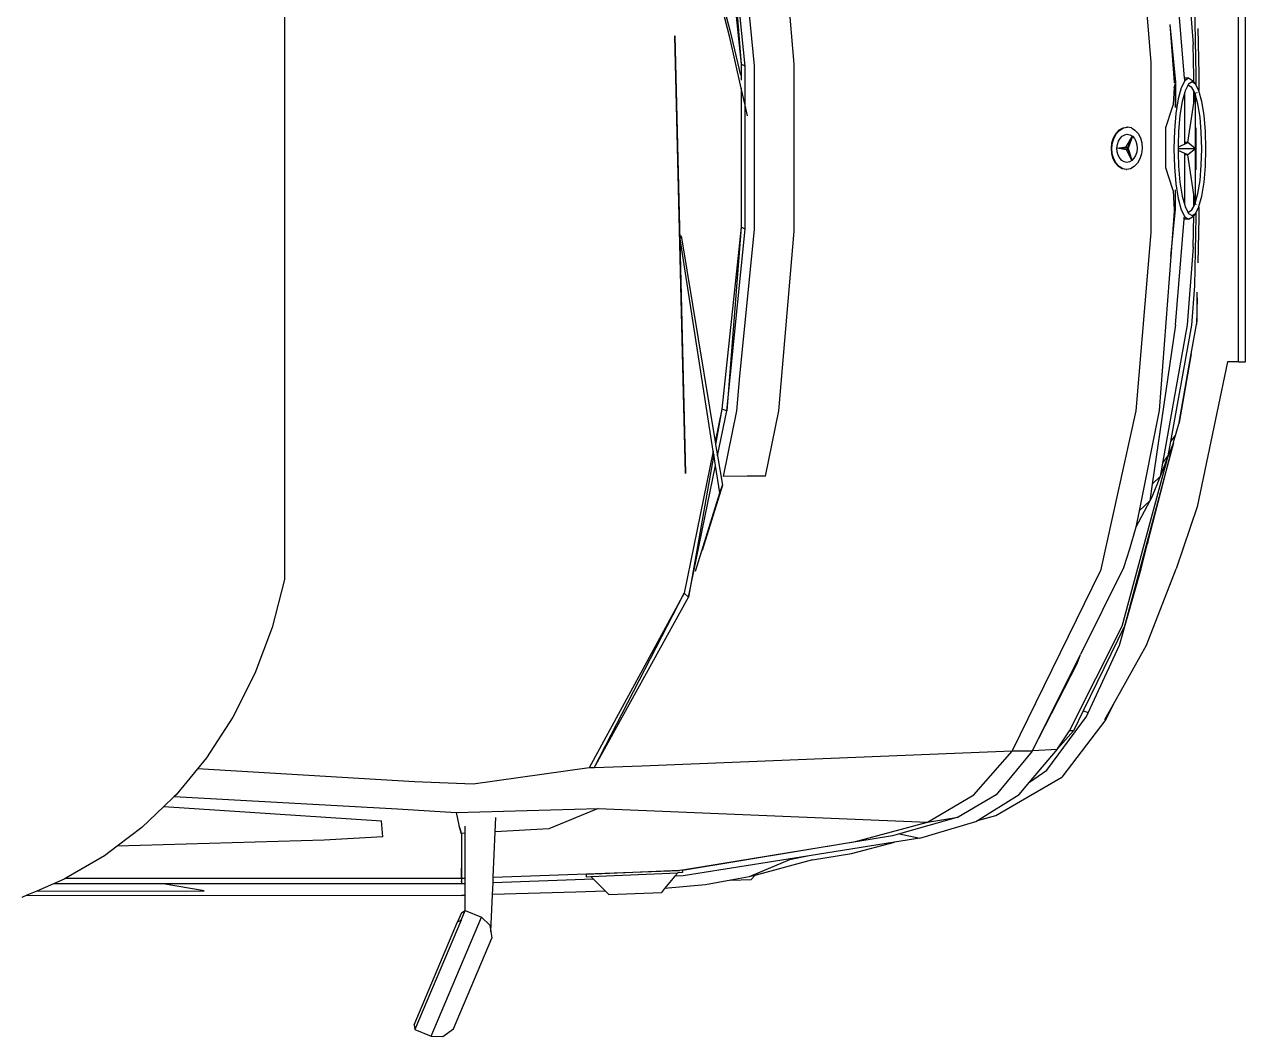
# Model space of a CAD drawing. Header units: millimetres. Extents: x 44692 to 174433, y -26273 to 14445.
# Drawn here: x 172824 to 174433, y -4694 to -3361 of the extents above; entities that cross this region are included whole.
import ezdxf

# ---------------------------------------------------------------- set-up
doc = ezdxf.new("R2010")
doc.units = ezdxf.units.MM
doc.header["$LTSCALE"] = 100
doc.layers.add('Transporte semielaborado', color=30, linetype='Continuous')

msp = doc.modelspace()

# ---------------------------------------------------------------- linework, layer by layer
at = {"layer": 'Transporte semielaborado'}
for p, q in [((173166.923, -2943.689), (173166.923, -4091.948)), ((173672.089, -3056.444), (173753.566, -3368.336)), ((173753.566, -3377.932), (173690.486, -3131.964)), ((173743.139, -3173.825), (173768.625, -3413.326)), ((173749.644, -3176.466), (173768.625, -3413.326)), ((173773.637, -3415.61), (173749.644, -3176.466)), ((173838.519, -3413.173), (173817.954, -3176.256)), ((174288.261, -3176.256), (174308.309, -3411.111)), ((173786.219, -3415.138), (173766.88, -3222.371)), ((174423.737, -3805.143), (174423.737, -3235.183)), ((174433.014, -3805.143), (174433.014, -3235.183)), ((174352.663, -3431.78), (174340.69, -3284.861)), ((174356.021, -3284.887), (174363.792, -3387.462)), ((174368.038, -3427.519), (174366.069, -3336.028)), ((174333.095, -3360.862), (174333.082, -3360.733)), ((174333.095, -3360.862), (174338.893, -3436.813)), ((174333.095, -3360.862), (174340.83, -3436.888)), ((173681.04, -3375.956), (173680.758, -3376.805)), ((173680.758, -3376.805), (173689.066, -3704.834)), ((173681.04, -3375.956), (173695.321, -3951.782)), ((173689.066, -3704.834), (173681.04, -3375.956)), ((173753.566, -3368.336), (173767.407, -3427.81)), ((173768.625, -3444.821), (173753.566, -3377.932)), ((174370.103, -3366.379), (174371.379, -3425.848)), ((174364.696, -3429.189), (174363.792, -3387.462)), ((173773.637, -3415.61), (173768.625, -3413.326)), ((173768.625, -3413.326), (173768.625, -3434.343)), ((173773.637, -3465.779), (173773.637, -3415.61)), ((173786.219, -3631.042), (173786.219, -3415.138)), ((173838.519, -3633.006), (173838.519, -3413.173)), ((174308.309, -3411.111), (174308.309, -3635.069)), ((174371.379, -3425.848), (174371.379, -3447.715)), ((174340.799, -3437.423), (174338.843, -3443.571)), ((174340.835, -3437.019), (174338.876, -3443.005)), ((174338.893, -3436.813), (174340.835, -3436.934)), ((174338.893, -3436.813), (174338.969, -3437.805)), ((174340.799, -3437.423), (174340.835, -3437.225)), ((174340.799, -3437.423), (174340.862, -3437.225)), ((174340.84, -3470.206), (174340.799, -3437.423)), ((174340.862, -3436.936), (174340.83, -3436.888)), ((174340.835, -3436.934), (174340.83, -3436.888)), ((174340.835, -3436.934), (174340.862, -3436.936)), ((174340.862, -3436.936), (174340.835, -3437.019)), ((174340.835, -3437.225), (174340.835, -3437.019)), ((174340.862, -3437.225), (174340.835, -3437.019)), ((174340.862, -3437.225), (174340.835, -3437.225)), ((174340.862, -3437.225), (174340.84, -3470.206)), ((174352.944, -3434.941), (174348.292, -3444.208)), ((174357.936, -3431.78), (174352.663, -3431.78)), ((174352.779, -3433.207), (174352.663, -3431.78)), ((174352.779, -3434.525), (174352.779, -3433.207)), ((174357.936, -3431.78), (174352.944, -3434.941)), ((174356.432, -3442.009), (174353.312, -3448.225)), ((174357.731, -3439.421), (174356.432, -3442.009)), ((174357.936, -3441.057), (174356.432, -3442.009)), ((174362.473, -3436.418), (174357.731, -3439.421)), ((174362.928, -3434.941), (174357.936, -3431.78)), ((174362.429, -3443.901), (174357.936, -3441.057)), ((174367.216, -3439.421), (174362.473, -3436.418)), ((174362.928, -3434.941), (174364.696, -3436.788)), ((174364.696, -3436.788), (174364.696, -3429.189)), ((174364.696, -3436.788), (174367.216, -3439.421)), ((174368.038, -3441.058), (174367.216, -3439.421)), ((174368.038, -3441.058), (174368.038, -3427.519)), ((174371.379, -3447.715), (174368.038, -3441.058)), ((173768.625, -3444.821), (173768.625, -3627.967)), ((173773.637, -3467.083), (173768.625, -3444.821)), ((174338.793, -3443.727), (174337.511, -3466.257)), ((174338.876, -3443.005), (174338.755, -3443.374)), ((174338.793, -3443.727), (174338.843, -3443.571)), ((174338.876, -3443.005), (174338.843, -3443.571)), ((174348.292, -3444.208), (174344.298, -3458.951)), ((174352.779, -3450.19), (174349.517, -3462.231)), ((174353.312, -3448.225), (174352.779, -3450.19)), ((174352.779, -3516.515), (174352.779, -3450.19)), ((174364.696, -3448.418), (174362.429, -3443.901)), ((174366.528, -3452.068), (174364.696, -3448.418)), ((174364.696, -3452.068), (174364.696, -3448.418)), ((174366.528, -3452.068), (174364.696, -3452.068)), ((174364.696, -3464.423), (174366.528, -3452.068)), ((174364.696, -3464.423), (174364.696, -3452.068)), ((174367.01, -3524.549), (174367.091, -3453.998)), ((174367.091, -3453.998), (174367.094, -3451.642)), ((174370.211, -3465.511), (174367.091, -3453.998)), ((174368.038, -3451.35), (174368.038, -3450.932)), ((174369.234, -3450.311), (174369.171, -3450.079)), ((174371.635, -3448.225), (174371.379, -3447.715)), ((174371.379, -3448.418), (174371.379, -3448.448)), ((174375.43, -3462.231), (174371.635, -3448.225)), ((173773.637, -3630.569), (173773.637, -3467.083)), ((173776.779, -3481.041), (173773.637, -3467.083)), ((174335.786, -3471.575), (174327.52, -3497.053)), ((174337.511, -3466.257), (174335.786, -3471.575)), ((174344.298, -3458.951), (174341.232, -3478.164)), ((174349.517, -3462.231), (174346.605, -3480.484)), ((174356.972, -3516.515), (174364.696, -3464.423)), ((174372.97, -3482.803), (174370.211, -3465.511)), ((174378.342, -3480.484), (174375.43, -3462.231)), ((174341.232, -3478.164), (174339.305, -3500.539)), ((174346.605, -3480.484), (174344.774, -3501.739)), ((174374.704, -3502.94), (174372.97, -3482.803)), ((174380.172, -3501.739), (174378.342, -3480.484)), ((174259.151, -3510.02), (174262.439, -3504.27)), ((174259.858, -3510.047), (174263.146, -3504.297)), ((174262.439, -3504.27), (174266.661, -3499.865)), ((174263.146, -3504.297), (174267.368, -3499.891)), ((174266.661, -3499.865), (174271.53, -3497.103)), ((174267.368, -3499.891), (174272.237, -3497.13)), ((174270.53, -3507.935), (174273.776, -3506.094)), ((174271.53, -3497.103), (174276.714, -3496.175)), ((174272.237, -3497.13), (174277.421, -3496.202)), ((174273.776, -3506.094), (174277.232, -3505.475)), ((174278.085, -3496.326), (174276.086, -3496.453)), ((174276.714, -3496.175), (174277.421, -3496.202)), ((174277.232, -3505.475), (174280.661, -3506.12)), ((174282.565, -3497.169), (174277.421, -3496.202)), ((174280.661, -3506.12), (174283.832, -3507.985)), ((174282.565, -3497.169), (174287.321, -3499.966)), ((174287.321, -3499.966), (174291.363, -3504.403)), ((174291.363, -3504.403), (174294.416, -3510.177)), ((174327.52, -3497.053), (174327.52, -3549.126)), ((174339.305, -3500.539), (174338.648, -3524.549)), ((174344.774, -3501.739), (174344.294, -3519.291)), ((174368.038, -3552.251), (174368.038, -3496.848)), ((174375.295, -3524.549), (174374.704, -3502.94)), ((174380.797, -3524.549), (174380.172, -3501.739)), ((174256.194, -3523.921), (174257.021, -3516.723)), ((174256.901, -3523.948), (174257.728, -3516.75)), ((174257.021, -3516.723), (174259.151, -3510.02)), ((174257.728, -3516.75), (174259.858, -3510.047)), ((174263.552, -3523.973), (174264.103, -3519.174)), ((174263.552, -3523.973), (174275.879, -3522.18)), ((174264.103, -3519.174), (174265.523, -3514.706)), ((174265.523, -3514.706), (174267.715, -3510.872)), ((174267.715, -3510.872), (174270.53, -3507.935)), ((174275.879, -3522.18), (174283.832, -3507.985)), ((174277.533, -3524.05), (174275.879, -3522.18)), ((174277.533, -3524.05), (174283.832, -3507.985)), ((174283.832, -3507.985), (174278.516, -3524.029)), ((174283.832, -3507.985), (174286.526, -3510.943)), ((174286.526, -3510.943), (174288.562, -3514.792)), ((174288.562, -3514.792), (174289.8, -3519.27)), ((174289.8, -3519.27), (174290.155, -3524.073)), ((174294.416, -3510.177), (174296.273, -3516.894)), ((174296.273, -3516.894), (174296.806, -3524.098)), ((174344.208, -3522.423), (174344.15, -3524.549)), ((174344.208, -3522.423), (174356.972, -3516.515)), ((174344.294, -3519.291), (174344.208, -3522.423)), ((174356.972, -3516.515), (174352.779, -3516.515)), ((174352.779, -3518.076), (174352.779, -3516.515)), ((174367.01, -3524.549), (174356.972, -3516.515)), ((174256.727, -3531.124), (174256.194, -3523.921)), ((174258.584, -3537.842), (174256.727, -3531.124)), ((174257.434, -3531.151), (174256.901, -3523.948)), ((174259.29, -3537.868), (174257.434, -3531.151)), ((174261.637, -3543.615), (174258.584, -3537.842)), ((174262.344, -3543.642), (174259.29, -3537.868)), ((174275.981, -3526.027), (174263.552, -3523.973)), ((174263.907, -3528.775), (174263.552, -3523.973)), ((174277.533, -3524.05), (174263.552, -3523.973)), ((174265.145, -3533.253), (174263.907, -3528.775)), ((174267.18, -3537.102), (174265.145, -3533.253)), ((174269.875, -3540.06), (174267.18, -3537.102)), ((174277.533, -3524.05), (174275.981, -3526.027)), ((174283.177, -3540.11), (174275.981, -3526.027)), ((174277.533, -3524.05), (174278.516, -3524.029)), ((174277.533, -3524.05), (174283.177, -3540.11)), ((174278.516, -3524.029), (174283.177, -3540.11)), ((174285.992, -3537.173), (174283.177, -3540.11)), ((174288.184, -3533.34), (174285.992, -3537.173)), ((174289.604, -3528.871), (174288.184, -3533.34)), ((174290.155, -3524.073), (174289.604, -3528.871)), ((174293.849, -3537.998), (174290.561, -3543.748)), ((174295.979, -3531.296), (174293.849, -3537.998)), ((174296.806, -3524.098), (174295.979, -3531.296)), ((174338.648, -3524.549), (174339.305, -3548.56)), ((174367.01, -3524.549), (174344.15, -3524.549)), ((174344.15, -3524.549), (174344.208, -3526.676)), ((174356.972, -3532.584), (174344.208, -3526.676)), ((174344.208, -3526.676), (174344.294, -3529.808)), ((174344.294, -3529.808), (174344.774, -3547.359)), ((174352.779, -3532.584), (174352.779, -3531.023)), ((174356.972, -3532.584), (174352.779, -3532.584)), ((174352.779, -3598.909), (174352.779, -3532.584)), ((174367.01, -3524.549), (174356.972, -3532.584)), ((174364.696, -3584.676), (174356.972, -3532.584)), ((174367.091, -3595.101), (174367.01, -3524.549)), ((174374.704, -3546.159), (174375.295, -3524.549)), ((174380.172, -3547.359), (174380.797, -3524.549)), ((174265.679, -3548.052), (174261.637, -3543.615)), ((174266.386, -3548.079), (174262.344, -3543.642)), ((174270.435, -3550.85), (174265.679, -3548.052)), ((174271.141, -3550.876), (174266.386, -3548.079)), ((174273.045, -3541.925), (174269.875, -3540.06)), ((174275.579, -3551.817), (174270.435, -3550.85)), ((174276.286, -3551.844), (174271.141, -3550.876)), ((174276.475, -3542.57), (174273.045, -3541.925)), ((174275.579, -3551.817), (174276.286, -3551.844)), ((174281.47, -3550.915), (174276.286, -3551.844)), ((174279.931, -3541.951), (174276.475, -3542.57)), ((174283.177, -3540.11), (174279.931, -3541.951)), ((174286.338, -3548.154), (174281.47, -3550.915)), ((174290.561, -3543.748), (174286.338, -3548.154)), ((174327.52, -3549.126), (174336.824, -3577.806)), ((174339.305, -3548.56), (174341.232, -3570.934)), ((174344.774, -3547.359), (174346.605, -3568.615)), ((174372.97, -3566.296), (174374.704, -3546.159)), ((174378.342, -3568.615), (174380.172, -3547.359)), ((174341.232, -3570.934), (174344.298, -3590.148)), ((174346.605, -3568.615), (174349.517, -3586.868)), ((174370.211, -3583.588), (174372.97, -3566.296)), ((174375.43, -3586.868), (174378.342, -3568.615)), ((174336.824, -3577.806), (174337.511, -3579.923)), ((174337.511, -3579.923), (174338.526, -3597.22)), ((174340.862, -3604.358), (174340.858, -3578.899)), ((174349.517, -3586.868), (174352.779, -3598.909)), ((174366.528, -3597.031), (174364.696, -3584.676)), ((174364.696, -3597.031), (174364.696, -3584.676)), ((174367.091, -3595.101), (174370.211, -3583.588)), ((174371.635, -3600.873), (174375.43, -3586.868)), ((174340.862, -3604.358), (174338.526, -3597.22)), ((174338.526, -3597.22), (174338.952, -3604.476)), ((174344.298, -3590.148), (174348.292, -3604.89)), ((174352.779, -3598.909), (174353.312, -3600.873)), ((174353.312, -3600.873), (174356.432, -3607.09)), ((174362.429, -3605.197), (174364.696, -3600.681)), ((174366.528, -3597.031), (174364.696, -3597.031)), ((174364.696, -3600.681), (174366.528, -3597.031)), ((174364.696, -3600.681), (174364.696, -3597.031)), ((174367.094, -3597.457), (174367.091, -3595.101)), ((174368.038, -3598.167), (174368.038, -3597.749)), ((174368.038, -3608.041), (174371.379, -3601.383)), ((174369.171, -3599.019), (174369.234, -3598.788)), ((174371.379, -3600.651), (174371.379, -3600.681)), ((174371.379, -3601.383), (174371.635, -3600.873)), ((174371.379, -3601.383), (174371.379, -3615.445)), ((174334.531, -3666.475), (174340.862, -3604.358)), ((174339.089, -3606.801), (174334.531, -3666.475)), ((174340.862, -3604.358), (174338.952, -3604.476)), ((174338.952, -3604.476), (174339.089, -3606.801)), ((174340.69, -3756.432), (174352.038, -3617.319)), ((174348.292, -3604.89), (174352.944, -3614.158)), ((174352.038, -3617.319), (174352.263, -3614.559)), ((174357.936, -3617.319), (174352.038, -3617.319)), ((174352.944, -3614.158), (174357.936, -3617.319)), ((174356.432, -3607.09), (174357.936, -3608.042)), ((174356.432, -3607.09), (174357.731, -3609.678)), ((174357.731, -3609.678), (174362.473, -3612.681)), ((174357.936, -3608.042), (174362.429, -3605.197)), ((174357.936, -3617.319), (174362.928, -3614.158)), ((174362.473, -3612.681), (174367.216, -3609.678)), ((174364.692, -3612.316), (174362.928, -3614.158)), ((174363.783, -3654.242), (174364.692, -3612.316)), ((174367.216, -3609.678), (174364.692, -3612.316)), ((174366.069, -3705.265), (174368.038, -3613.774)), ((174367.216, -3609.678), (174368.038, -3608.041)), ((174368.038, -3613.774), (174368.038, -3608.041)), ((174371.379, -3615.445), (174370.103, -3674.914)), ((173768.625, -3627.967), (173743.139, -3867.468)), ((173768.625, -3627.967), (173749.644, -3869.714)), ((173749.644, -3869.714), (173773.637, -3630.569)), ((173766.88, -3823.809), (173786.219, -3631.042)), ((173773.637, -3630.569), (173768.625, -3627.967)), ((173817.954, -3869.924), (173838.519, -3633.006)), ((174308.309, -3635.069), (174288.261, -3869.924)), ((173687.997, -3643.443), (173689.37, -3639.299)), ((173731.797, -3922.912), (173687.997, -3643.443)), ((173689.37, -3639.299), (173734.291, -3910.721)), ((174334.531, -3666.475), (174319.04, -3869.287)), ((174363.783, -3654.242), (174356.021, -3756.406)), ((173695.108, -3952.421), (173689.066, -3704.834)), ((174362.418, -3756.804), (174366.069, -3705.265)), ((174369.115, -3720.909), (174369.115, -3713.482)), ((174369.115, -3720.909), (174368.363, -3755.982)), ((174369.115, -3751.718), (174369.115, -3720.909)), ((174340.69, -3756.432), (174310.154, -3966.644)), ((174356.021, -3756.406), (174323.545, -3938.654)), ((174334.607, -3910.351), (174362.418, -3756.804)), ((174361.485, -3794.942), (174368.363, -3755.982)), ((174368.363, -3755.982), (174369.115, -3751.718)), ((174361.485, -3794.942), (174345.439, -3885.211)), ((174345.559, -3885.16), (174361.485, -3794.942)), ((174409.376, -3805.143), (174369.132, -3996.246)), ((174423.737, -3805.143), (174409.376, -3805.143)), ((174423.737, -3805.143), (174433.014, -3805.143)), ((173762.891, -3869.754), (173766.88, -3823.809)), ((173743.139, -3867.468), (173734.291, -3910.721)), ((173743.139, -3867.468), (173734.839, -3914.031)), ((173737.357, -3929.246), (173749.644, -3869.714)), ((173749.644, -3869.714), (173743.139, -3867.468)), ((173745.028, -3956.303), (173762.891, -3869.754)), ((173800.62, -3955.802), (173817.954, -3869.924)), ((174288.261, -3869.924), (174241.704, -4080.42)), ((174319.04, -3869.287), (174292.784, -4001.754)), ((174340.61, -3902.501), (174345.142, -3886.882)), ((174345.439, -3885.211), (174345.142, -3886.882)), ((174345.142, -3886.882), (174345.431, -3885.887)), ((174345.431, -3885.887), (174345.559, -3885.16)), ((174345.559, -3885.16), (174345.439, -3885.211)), ((174334.607, -3910.351), (174340.61, -3902.501)), ((174338.568, -3909.54), (174340.61, -3902.501)), ((173731.797, -3922.912), (173693.499, -4110.129)), ((173732.48, -3927.267), (173731.797, -3922.912)), ((173734.291, -3910.721), (173734.839, -3914.031)), ((173734.839, -3914.031), (173737.357, -3929.246)), ((174337.931, -3912.04), (174299.78, -4054.961)), ((174304.399, -4042.648), (174337.931, -3912.04)), ((174331.241, -3928.935), (174334.607, -3910.351)), ((174337.931, -3912.04), (174331.241, -3928.935)), ((174337.931, -3912.04), (174338.568, -3909.54)), ((173732.48, -3927.267), (173698.992, -4115.132)), ((173734.761, -3941.824), (173732.48, -3927.267)), ((173737.357, -3929.246), (173743.735, -3967.782)), ((174270.354, -4153.349), (174331.241, -3928.935)), ((174331.241, -3928.935), (174320.396, -3956.327)), ((174323.545, -3938.654), (174320.396, -3956.327)), ((174323.545, -3938.654), (174331.241, -3928.935)), ((173695.321, -3951.782), (173695.108, -3952.421)), ((173698.992, -4115.132), (173734.761, -3941.824)), ((173740.404, -3977.834), (173734.761, -3941.824)), ((173776.29, -3955.802), (173745.028, -3956.303)), ((173800.62, -3955.802), (173776.29, -3955.802)), ((174320.396, -3956.327), (174309.55, -3983.718)), ((174310.154, -3966.644), (174320.396, -3956.327)), ((173743.735, -3967.782), (173717.106, -4053.88)), ((173740.404, -3977.834), (173743.735, -3967.782)), ((174310.154, -3966.644), (174306.973, -3988.54)), ((173708.382, -4081.147), (173740.404, -3977.834)), ((174306.973, -3988.54), (174288.584, -4022.943)), ((174306.973, -3988.54), (174292.784, -4001.754)), ((174309.55, -3983.718), (174306.973, -3988.54)), ((174292.784, -4001.754), (174288.584, -4022.943)), ((174369.132, -3996.246), (174341.752, -4077.815)), ((174288.584, -4022.943), (174280.191, -4051.872)), ((174280.191, -4051.872), (174272.361, -4076.681)), ((174295.37, -4077.815), (174304.399, -4042.648)), ((174304.399, -4042.648), (174299.78, -4054.961)), ((174299.78, -4054.961), (174273.444, -4153.624)), ((174125.458, -4318.231), (174241.704, -4080.42)), ((174272.361, -4076.681), (174215.466, -4190.857)), ((174266.951, -4178.506), (174295.37, -4077.815)), ((174302.324, -4178.506), (174341.752, -4077.815)), ((173166.923, -4091.948), (173150.71, -4155.212)), ((173693.499, -4110.129), (173568.178, -4340.268)), ((173574.779, -4340), (173693.499, -4110.129)), ((173574.779, -4340), (173698.992, -4115.132)), ((173693.499, -4110.129), (173698.992, -4115.132)), ((173150.71, -4155.212), (173127.96, -4216.003)), ((174201.101, -4291.476), (174270.354, -4153.349)), ((174273.444, -4153.624), (174219.157, -4265.263)), ((174225.613, -4267.674), (174266.951, -4178.506)), ((174260.622, -4253.055), (174302.324, -4178.506)), ((174152.403, -4317.429), (174215.466, -4190.857)), ((174210.948, -4202.787), (174215.466, -4190.857)), ((174152.403, -4317.429), (174210.948, -4202.787)), ((173127.96, -4216.003), (173098.976, -4273.508)), ((174247.582, -4276.368), (174260.622, -4253.055)), ((174248.895, -4276.368), (174260.622, -4253.055)), ((173098.976, -4273.508), (173064.143, -4326.962)), ((174171.037, -4343.28), (174223.434, -4272.373)), ((174248.895, -4276.368), (174190.75, -4352.527)), ((174219.157, -4265.263), (174206.41, -4291.476)), ((174225.613, -4267.674), (174219.157, -4265.263)), ((174223.434, -4272.373), (174225.613, -4267.674)), ((174206.41, -4291.476), (174185.455, -4315.194)), ((174185.455, -4315.194), (174201.101, -4291.476)), ((174206.41, -4291.476), (174201.101, -4291.476)), ((173064.143, -4326.962), (173052.083, -4341.563)), ((174125.458, -4318.231), (173637.571, -4337.826)), ((174075.101, -4375.568), (174125.458, -4318.231)), ((174151.994, -4318.231), (174104.495, -4375.568)), ((174151.994, -4318.231), (174125.458, -4318.231)), ((174148.362, -4359.154), (174185.33, -4315.385)), ((174151.994, -4318.231), (174152.403, -4317.429)), ((174152.403, -4317.429), (174185.33, -4315.385)), ((174185.33, -4315.385), (174185.455, -4315.194)), ((173052.083, -4341.563), (173023.928, -4375.652)), ((173337.982, -4358.406), (173052.083, -4341.563)), ((173568.178, -4340.268), (173415.592, -4361.556)), ((173574.779, -4340), (173568.178, -4340.268)), ((173637.571, -4337.826), (173574.779, -4340)), ((174148.362, -4359.154), (174171.037, -4343.28)), ((173415.592, -4361.556), (173337.982, -4358.406)), ((174103.83, -4403.092), (174190.75, -4352.527)), ((174134.854, -4375.148), (174148.362, -4359.154)), ((173023.928, -4375.652), (173021.512, -4377.972)), ((174014.058, -4411.646), (174075.101, -4375.568)), ((174104.495, -4375.568), (174054.547, -4405.336)), ((174079.959, -4409.37), (174134.854, -4375.148)), ((173007.694, -4391.242), (172978.865, -4418.928)), ((173021.512, -4377.972), (173007.694, -4391.242)), ((173007.694, -4391.242), (173294.796, -4410.02)), ((173021.512, -4377.972), (173315.842, -4394.126)), ((173315.842, -4394.126), (173392.972, -4398.928)), ((173392.972, -4398.928), (173579.879, -4393.613)), ((173392.972, -4398.928), (173396.412, -4415.816)), ((173444.557, -4424.263), (173445.39, -4405.442)), ((173579.879, -4393.613), (173515.291, -4420.629)), ((173579.879, -4393.613), (174014.058, -4411.646)), ((174054.547, -4405.336), (173977.143, -4426.991)), ((174014.058, -4411.646), (174054.547, -4405.336)), ((174079.959, -4409.37), (174103.83, -4403.092)), ((172978.865, -4418.928), (172946.569, -4443.348)), ((173296.224, -4431.08), (173294.796, -4410.02)), ((173396.412, -4415.816), (173396.73, -4416.823)), ((173396.711, -4416.867), (173396.73, -4416.823)), ((173396.735, -4416.951), (173396.711, -4416.867)), ((173396.735, -4416.951), (173396.791, -4417.019)), ((173396.798, -4417.173), (173396.791, -4417.019)), ((173396.798, -4417.173), (173397.361, -4419.147)), ((173396.798, -4417.173), (173397.345, -4418.776)), ((173397.361, -4419.147), (173397.345, -4418.776)), ((173397.345, -4418.776), (173398.145, -4421.313)), ((173397.361, -4419.147), (173398.168, -4421.982)), ((173398.168, -4421.982), (173398.145, -4421.313)), ((173398.145, -4421.313), (173398.629, -4422.846)), ((173398.168, -4421.982), (173399.428, -4426.406)), ((173399.428, -4426.406), (173398.629, -4422.846)), ((173398.629, -4422.846), (173399.338, -4425.096)), ((173404.724, -4426.309), (173404.707, -4416.852)), ((173515.291, -4420.629), (173444.557, -4424.263)), ((173919.228, -4437.3), (174014.058, -4411.646)), ((174003.691, -4432.872), (174077.652, -4410.808)), ((174077.652, -4410.808), (174079.959, -4409.37)), ((173218.996, -4435.469), (172946.569, -4443.348)), ((173296.224, -4431.08), (173218.996, -4435.469)), ((173399.428, -4426.406), (173399.338, -4425.096)), ((173399.338, -4425.096), (173399.8, -4426.562)), ((173399.428, -4426.406), (173400.083, -4427.692)), ((173404.724, -4426.309), (173399.8, -4426.562)), ((173399.8, -4426.562), (173399.863, -4426.762)), ((173400.083, -4427.692), (173399.863, -4426.762)), ((173399.863, -4426.762), (173400.043, -4427.332)), ((173400.083, -4427.692), (173400.043, -4427.332)), ((173400.043, -4427.332), (173400.157, -4427.692)), ((173400.083, -4427.692), (173400.083, -4430.673)), ((173400.157, -4430.671), (173400.083, -4430.673)), ((173400.083, -4430.673), (173400.083, -4436.919)), ((173400.083, -4436.919), (173400.157, -4436.916)), ((173400.083, -4436.919), (173400.083, -4444.928)), ((173400.157, -4427.692), (173400.157, -4430.671)), ((173400.157, -4430.671), (173400.157, -4436.916)), ((173400.157, -4436.916), (173400.157, -4444.939)), ((173404.828, -4485.538), (173404.724, -4426.309)), ((173441.906, -4484.189), (173444.557, -4424.263)), ((173967.944, -4429.565), (173690.981, -4475.129)), ((173690.981, -4475.129), (173919.228, -4437.3)), ((173970.571, -4438.142), (173858.267, -4456.012)), ((173914.063, -4453.005), (173970.571, -4438.142)), ((173977.143, -4426.991), (173967.944, -4429.565)), ((174003.691, -4432.872), (173970.571, -4438.142)), ((173977.143, -4426.991), (174003.691, -4432.872)), ((172929.557, -4456.212), (172878.895, -4485.708)), ((172946.569, -4443.348), (172929.557, -4456.212)), ((173400.083, -4444.928), (173400.157, -4444.939)), ((173400.083, -4444.928), (173400.083, -4447.948)), ((173400.157, -4447.946), (173400.083, -4447.948)), ((173400.083, -4447.948), (173400.083, -4448.535)), ((173400.083, -4448.535), (173400.157, -4448.532)), ((173400.083, -4448.535), (173400.083, -4457.672)), ((173400.157, -4444.939), (173400.157, -4447.946)), ((173400.157, -4447.946), (173400.157, -4448.532)), ((173400.157, -4448.532), (173400.157, -4457.685)), ((173858.267, -4456.012), (173692.012, -4482.466)), ((173858.267, -4456.012), (173831.946, -4461.43)), ((173862.43, -4461.43), (173914.063, -4453.005)), ((173400.157, -4457.685), (173400.083, -4457.672)), ((173400.083, -4457.672), (173400.083, -4472.461)), ((173400.157, -4457.685), (173400.157, -4472.458)), ((173831.946, -4461.43), (173779.149, -4483.815)), ((173862.43, -4461.43), (173786.415, -4481.862)), ((172876.661, -4487.008), (172862.57, -4493.045)), ((172878.895, -4485.708), (172876.661, -4487.008)), ((172878.895, -4485.708), (173400.083, -4485.708)), ((173400.083, -4472.461), (173400.157, -4472.458)), ((173400.083, -4477.984), (173400.083, -4472.461)), ((173400.157, -4477.982), (173400.083, -4477.984)), ((173400.083, -4477.984), (173400.157, -4478.99)), ((173400.083, -4480.629), (173400.083, -4477.984)), ((173400.157, -4480.627), (173400.083, -4480.629)), ((173400.083, -4484.763), (173400.083, -4480.629)), ((173400.083, -4484.763), (173400.157, -4485.708)), ((173400.083, -4485.708), (173400.083, -4484.763)), ((173400.083, -4485.708), (173400.084, -4488.93)), ((173400.157, -4472.458), (173400.157, -4477.982)), ((173400.157, -4477.982), (173400.157, -4478.99)), ((173400.157, -4478.99), (173400.157, -4480.627)), ((173400.157, -4480.627), (173400.157, -4485.708)), ((173400.157, -4485.708), (173404.828, -4485.538)), ((173400.157, -4485.708), (173400.157, -4490.178)), ((173404.84, -4492.875), (173404.828, -4485.538)), ((173441.58, -4491.543), (173441.906, -4484.189)), ((173573.998, -4486.743), (173441.58, -4491.543)), ((173441.906, -4484.189), (173687.318, -4475.283)), ((173687.318, -4475.283), (173564.304, -4480.654)), ((173564.304, -4480.654), (173564.43, -4483.539)), ((173564.43, -4483.539), (173570.574, -4483.271)), ((173570.574, -4483.271), (173684.838, -4478.282)), ((173570.574, -4483.271), (173573.998, -4486.743)), ((173573.998, -4486.743), (173589.664, -4502.631)), ((173681.048, -4482.863), (173667.564, -4499.163)), ((173684.838, -4478.282), (173681.048, -4482.863)), ((173692.012, -4482.466), (173681.048, -4482.863)), ((173690.981, -4478.014), (173684.838, -4478.282)), ((173690.226, -4475.156), (173687.318, -4475.283)), ((173690.226, -4475.156), (173690.855, -4475.133)), ((173690.855, -4475.133), (173690.981, -4475.129)), ((173690.855, -4475.133), (173690.981, -4478.014)), ((173754.885, -4488.177), (173721.672, -4494.147)), ((173779.149, -4483.815), (173754.885, -4488.177)), ((173754.885, -4488.177), (173781.572, -4487.385)), ((173786.415, -4481.862), (173779.149, -4483.815)), ((173781.572, -4487.385), (173786.415, -4481.862)), ((172840.701, -4502.414), (172827.578, -4508.036)), ((172862.57, -4493.045), (172840.701, -4502.414)), ((172840.701, -4502.414), (173061.122, -4502.056)), ((173007.125, -4493.045), (172862.57, -4493.045)), ((173061.122, -4502.056), (173007.125, -4493.045)), ((173400.084, -4493.045), (173007.125, -4493.045)), ((173400.157, -4490.178), (173400.084, -4488.93)), ((173400.084, -4488.93), (173400.084, -4491.841)), ((173400.084, -4491.841), (173400.101, -4492.129)), ((173400.101, -4492.129), (173400.084, -4492.248)), ((173400.084, -4492.248), (173400.157, -4493.045)), ((173400.084, -4493.045), (173400.084, -4492.248)), ((173400.157, -4491.746), (173400.101, -4492.129)), ((173400.157, -4490.178), (173400.157, -4491.746)), ((173400.157, -4491.746), (173400.157, -4493.045)), ((173404.84, -4492.875), (173400.157, -4493.045)), ((173404.867, -4508.19), (173404.84, -4492.875)), ((173440.891, -4507.131), (173441.58, -4491.543)), ((173550.581, -4503.907), (173440.891, -4507.131)), ((173589.664, -4502.631), (173550.581, -4503.907)), ((173589.664, -4502.631), (173594.176, -4507.207)), ((173594.176, -4507.207), (173663.411, -4504.184)), ((173667.564, -4499.163), (173663.411, -4504.184)), ((173721.672, -4494.147), (173667.564, -4499.163)), ((172827.578, -4508.036), (172820.883, -4510.904)), ((172827.578, -4508.036), (173400.084, -4508.33)), ((173404.867, -4508.19), (173400.084, -4508.33)), ((173404.902, -4527.925), (173404.867, -4508.19)), ((173438.739, -4555.763), (173440.891, -4507.131)), ((173400.015, -4531.089), (173394.936, -4543.104)), ((173399.585, -4540.634), (173404.98, -4527.875)), ((173400.015, -4531.089), (173404.902, -4527.925)), ((173404.902, -4527.925), (173404.98, -4527.875)), ((173404.98, -4527.875), (173426.476, -4536.964)), ((173337.565, -4678.799), (173394.936, -4543.104)), ((173399.585, -4540.634), (173338.66, -4684.734)), ((173360.157, -4693.823), (173426.476, -4536.964)), ((173394.936, -4543.104), (173399.585, -4540.634)), ((173426.476, -4536.964), (173437.423, -4547.511)), ((173437.423, -4547.511), (173438.739, -4555.763)), ((173389.609, -4683.919), (173440.123, -4564.441)), ((173438.739, -4555.763), (173440.123, -4564.441)), ((173337.565, -4678.799), (173338.66, -4684.734)), ((173338.66, -4684.734), (173360.157, -4693.823)), ((173360.157, -4693.823), (173375.414, -4694.176)), ((173375.414, -4694.176), (173389.609, -4683.919))]:
    msp.add_line(p, q, dxfattribs=at)

doc.saveas('drawing.dxf')
